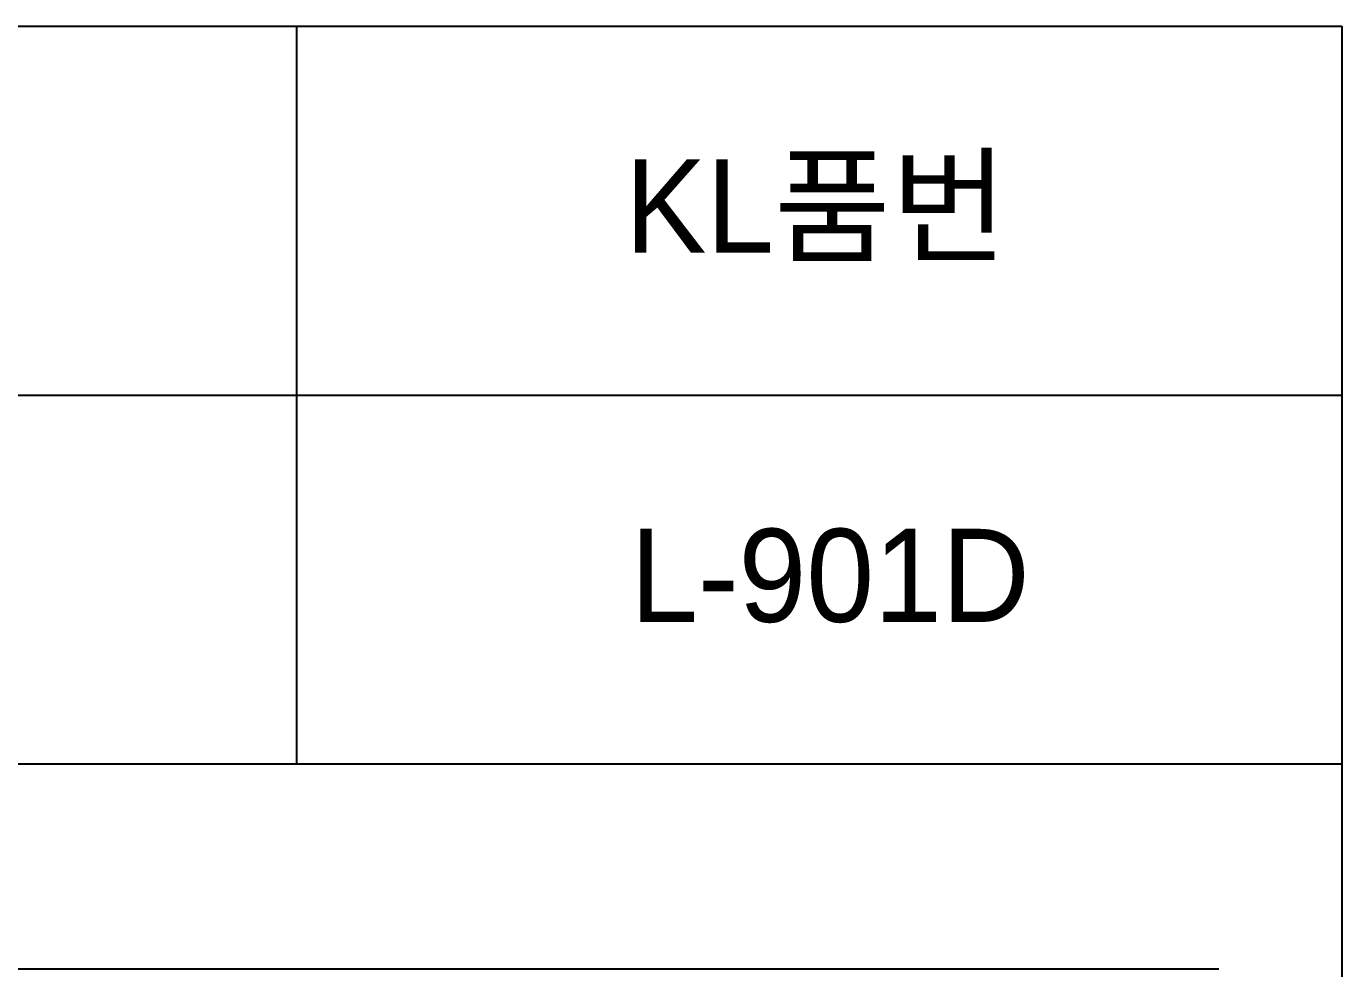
# Model space of a CAD drawing. Header units: millimetres. Extents: x 0 to 4280, y -72 to 2783.
# Drawn here: x 1626.8 to 1980, y 2530 to 2783 of the extents above; entities that cross this region are included whole.
import ezdxf
from ezdxf.enums import TextEntityAlignment as Align

# ---------------------------------------------------------------- set-up
doc = ezdxf.new("R2010")
doc.units = ezdxf.units.MM
doc.layers.add('TEXT', color=7, linetype='Continuous')
doc.layers.add('도각라인', color=7, linetype='Continuous')
doc.styles.add('타이틀', font='H2GTRM.TTF', dxfattribs={"height": 25})

msp = doc.modelspace()

# ---------------------------------------------------------------- linework, layer by layer
at = {"layer": '도각라인'}
for p, q in [((0, 2783), (1980, 2783)), ((1699.5, 2585), (1699.5, 2783)), ((1980, 2783), (1980, 0)), ((572, 2684), (1980, 2684)), ((0, 2585), (1980, 2585)), ((1072.5, 2530), (1947, 2530))]:
    msp.add_line(p, q, dxfattribs=at)

# ---------------------------------------------------------------- texts
at = {"layer": 'TEXT', "style": '타이틀'}
for s, p in [('KL품번', (1838.96, 2734.76)), ('L-901D', (1842.62, 2635.6))]:
    msp.add_text(s, height=25, dxfattribs=at).set_placement(p, align=Align.MIDDLE_CENTER)

doc.saveas('drawing.dxf')
